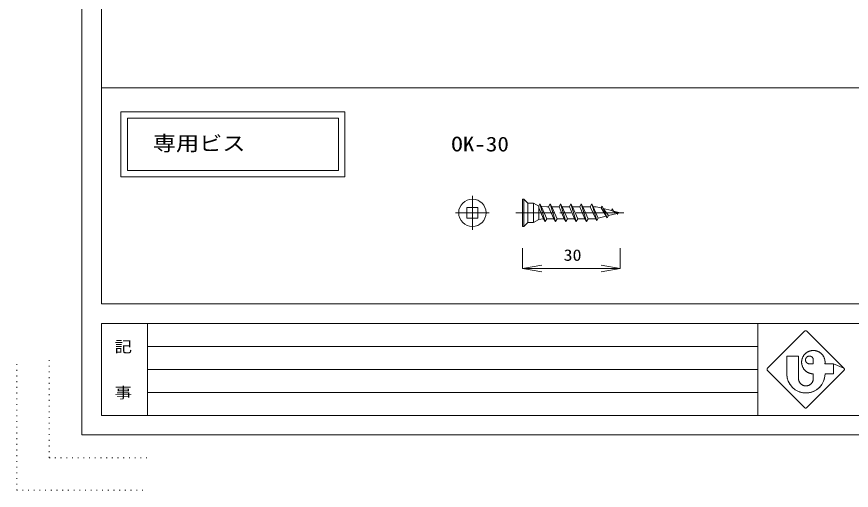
# Model space of a CAD drawing. Units: millimetres on the paper. Extents: x -420 to 420, y -297 to 297.
# Drawn here: x -420 to -163.7, y -297 to -151.5 of the extents above; entities that cross this region are included whole.
import ezdxf
from ezdxf.enums import TextEntityAlignment as Align

# ---------------------------------------------------------------- set-up
doc = ezdxf.new("R2010")
doc.units = ezdxf.units.MM
doc.linetypes.add('CHAIN', pattern=[18.5, 12, -1.5, 3.5, -1.5])
doc.linetypes.add('DOTTED', pattern=[1.75, 0.25, -1.5])
for name, color, linetype, lineweight in [('0-0__0-1_レイヤ15', 7, 'Continuous', 13), ('0-1__0-2_レイヤ14', 7, 'Continuous', 13), ('0-2__0-3_レイヤ0', 2, 'Continuous', 13), ('0-3_ADD_LINE', 9, 'DOTTED', 13)]:
    doc.layers.add(name, color=color, linetype=linetype, lineweight=lineweight)
doc.styles.add('ＭＳ ゴシック', font='')
doc.styles.get('ＭＳ ゴシック').set_extended_font_data('MS Gothic')

msp = doc.modelspace()

# ---------------------------------------------------------------- linework, layer by layer
at = {"layer": '0-0__0-1_レイヤ15', "color": 2}
for p, q in [((-400, 280), (-400, -280)), ((-394, -274), (-394, -245.716)), ((394, -245.716), (-394, -245.716)), ((-379.858, -274), (-379.858, -245.716)), ((-192.418, -245.716), (-192.418, -274)), ((-189.416, -259.495), (-178.046, -248.125)), ((-165.95, -259.495), (-177.32, -248.125)), ((-183.499, -261.226), (-183.499, -255.752)), ((-183.499, -255.752), (-179.907, -255.752)), ((-179.907, -262.648), (-179.907, -255.752)), ((-176.322, -255.774), (-176.777, -255.774)), ((-176.55, -258.147), (-175.352, -258.147)), ((-175.352, -258.147), (-175.352, -256.95)), ((-171.76, -258.147), (-171.76, -257.634)), ((-171.76, -258.147), (-169.13, -258.147)), ((-169.13, -261.226), (-169.13, -258.147)), ((-178.046, -271.591), (-189.416, -260.221)), ((-165.95, -260.221), (-177.32, -271.591)), ((-175.352, -262.648), (-175.352, -261.226)), ((-171.76, -261.226), (-169.13, -261.226)), ((394, -274), (-394, -274))]:
    msp.add_line(p, q, dxfattribs=at)
at = {"layer": '0-0__0-1_レイヤ15', "color": 4}
for p, q in [((-192.418, -252.787), (-379.858, -252.787)), ((-379.858, -259.858), (-192.418, -259.858)), ((-192.418, -266.929), (-379.858, -266.929))]:
    msp.add_line(p, q, dxfattribs=at)
at = {"layer": '0-0__0-1_レイヤ15', "color": 2}
msp.add_lwpolyline([(400, 280), (400, -280), (-400, -280)], dxfattribs=at)
at = {"layer": '0-0__0-1_レイヤ15', "color": 1}
for points in [[(-189.547, -259.997), (-189.552, -259.978), (-189.556, -259.958), (-189.56, -259.938), (-189.563, -259.918), (-189.565, -259.898), (-189.566, -259.878), (-189.566, -259.858), (-189.566, -259.838), (-189.565, -259.818), (-189.563, -259.798), (-189.56, -259.778), (-189.556, -259.758), (-189.552, -259.738), (-189.547, -259.719), (-189.541, -259.699), (-189.535, -259.68), (-189.527, -259.661), (-189.519, -259.643), (-189.51, -259.625), (-189.501, -259.607), (-189.491, -259.59), (-189.48, -259.573), (-189.468, -259.556), (-189.456, -259.54), (-189.443, -259.525), (-189.43, -259.51), (-189.416, -259.495), (-178.046, -248.125)], [(-178.046, -248.125), (-178.031, -248.111), (-178.016, -248.097), (-178.001, -248.085), (-177.985, -248.072), (-177.968, -248.061), (-177.951, -248.05), (-177.934, -248.04), (-177.916, -248.03), (-177.898, -248.022), (-177.879, -248.013), (-177.861, -248.006), (-177.841, -248), (-177.822, -247.994), (-177.803, -247.989), (-177.783, -247.984), (-177.763, -247.981), (-177.743, -247.978), (-177.723, -247.976), (-177.703, -247.975), (-177.683, -247.974), (-177.663, -247.975), (-177.643, -247.976), (-177.623, -247.978), (-177.603, -247.981), (-177.583, -247.984), (-177.563, -247.989), (-177.544, -247.994), (-177.524, -248), (-177.505, -248.006), (-177.487, -248.013), (-177.468, -248.022), (-177.45, -248.03), (-177.432, -248.04), (-177.415, -248.05), (-177.398, -248.061), (-177.381, -248.072), (-177.365, -248.085), (-177.35, -248.097), (-177.335, -248.111)], [(-177.335, -248.111), (-177.32, -248.125), (-165.95, -259.495), (-169.13, -258.147), (-171.796, -258.142), (-171.785, -258.056), (-171.771, -257.916), (-171.763, -257.775), (-171.76, -257.634), (-171.763, -257.493), (-171.771, -257.352), (-171.785, -257.212), (-171.804, -257.072), (-171.829, -256.933), (-171.859, -256.795), (-171.895, -256.659), (-171.936, -256.524), (-171.982, -256.391), (-172.033, -256.259), (-172.09, -256.13), (-172.151, -256.003), (-172.218, -255.879), (-172.289, -255.757), (-172.365, -255.638), (-172.446, -255.523), (-172.531, -255.41), (-172.621, -255.301), (-172.714, -255.196), (-172.812, -255.094), (-172.914, -254.996), (-173.019, -254.902), (-173.128, -254.813), (-173.241, -254.728), (-173.356, -254.647), (-173.475, -254.571), (-173.597, -254.5), (-173.721, -254.433), (-173.848, -254.372), (-173.977, -254.315), (-174.109, -254.264)], [(-179.571, -263.838), (-179.616, -263.761), (-179.659, -263.682), (-179.698, -263.601), (-179.733, -263.52), (-179.766, -263.436), (-179.795, -263.352), (-179.821, -263.266), (-179.844, -263.18), (-179.863, -263.092), (-179.879, -263.004), (-179.891, -262.916), (-179.9, -262.827), (-179.905, -262.737), (-179.907, -262.648), (-179.907, -255.752), (-183.499, -255.752), (-183.499, -261.226), (-183.495, -261.457), (-183.481, -261.687), (-183.458, -261.916), (-183.427, -262.145), (-183.386, -262.371), (-183.337, -262.597), (-183.279, -262.82), (-183.212, -263.04), (-183.136, -263.258), (-183.052, -263.473), (-182.96, -263.684), (-182.859, -263.891), (-182.751, -264.094), (-182.634, -264.293), (-182.51, -264.487), (-182.378, -264.676), (-182.239, -264.86), (-182.093, -265.038), (-181.94, -265.211), (-181.78, -265.377), (-181.614, -265.537), (-181.441, -265.69)], [(-178.671, -256.259), (-178.722, -256.391), (-178.769, -256.524), (-178.81, -256.659), (-178.845, -256.795), (-178.875, -256.933), (-178.9, -257.072), (-178.92, -257.212), (-178.933, -257.352), (-178.942, -257.493), (-178.944, -257.634), (-178.942, -257.775), (-178.933, -257.916), (-178.92, -258.056), (-178.9, -258.196), (-178.875, -258.335), (-178.845, -258.473), (-178.81, -258.609), (-178.769, -258.744), (-178.722, -258.877), (-178.671, -259.009), (-178.615, -259.138), (-178.553, -259.265), (-178.486, -259.389), (-178.415, -259.511), (-178.339, -259.63), (-178.258, -259.746), (-178.173, -259.858), (-178.084, -259.967), (-177.99, -260.073), (-177.892, -260.174), (-177.791, -260.272), (-177.685, -260.366), (-177.576, -260.455), (-177.464, -260.54), (-177.348, -260.621), (-177.229, -260.697), (-177.107, -260.768), (-176.983, -260.835), (-176.856, -260.896)], [(-174.109, -254.264), (-174.242, -254.218), (-174.377, -254.177), (-174.514, -254.141), (-174.651, -254.111), (-174.79, -254.086), (-174.93, -254.067), (-175.07, -254.053), (-175.211, -254.044), (-175.352, -254.042), (-175.493, -254.044), (-175.634, -254.053), (-175.774, -254.067), (-175.914, -254.086), (-176.053, -254.111), (-176.191, -254.141), (-176.327, -254.177), (-176.462, -254.218), (-176.596, -254.264), (-176.727, -254.315), (-176.856, -254.372), (-176.983, -254.433), (-177.107, -254.5), (-177.229, -254.571), (-177.348, -254.647), (-177.464, -254.728), (-177.576, -254.813), (-177.685, -254.902), (-177.791, -254.996), (-177.892, -255.094), (-177.99, -255.196), (-178.084, -255.301), (-178.173, -255.41), (-178.258, -255.523), (-178.339, -255.638), (-178.415, -255.757), (-178.486, -255.879), (-178.553, -256.003), (-178.615, -256.13), (-178.671, -256.259)], [(-176.456, -255.756), (-176.503, -255.753), (-176.55, -255.752), (-176.597, -255.753), (-176.644, -255.756), (-176.69, -255.761), (-176.737, -255.767), (-176.783, -255.775), (-176.829, -255.785), (-176.875, -255.797), (-176.92, -255.811), (-176.964, -255.826), (-177.008, -255.843), (-177.051, -255.862), (-177.093, -255.883), (-177.135, -255.905), (-177.175, -255.929), (-177.215, -255.954), (-177.253, -255.981), (-177.291, -256.009), (-177.327, -256.039), (-177.362, -256.07), (-177.396, -256.103), (-177.429, -256.137), (-177.46, -256.172), (-177.49, -256.208), (-177.518, -256.246), (-177.545, -256.285), (-177.571, -256.324), (-177.594, -256.365), (-177.617, -256.406), (-177.637, -256.448), (-177.656, -256.492), (-177.673, -256.535), (-177.688, -256.58), (-177.702, -256.625), (-177.714, -256.67), (-177.724, -256.716), (-177.732, -256.762), (-177.739, -256.809)], [(-175.352, -258.147), (-175.352, -256.95), (-175.353, -256.903), (-175.356, -256.856), (-175.36, -256.809), (-175.367, -256.762), (-175.375, -256.716), (-175.385, -256.67), (-175.397, -256.625), (-175.411, -256.58), (-175.426, -256.535), (-175.443, -256.492), (-175.462, -256.448), (-175.483, -256.406), (-175.505, -256.365), (-175.529, -256.324), (-175.554, -256.285), (-175.581, -256.246), (-175.609, -256.208), (-175.639, -256.172), (-175.67, -256.137), (-175.703, -256.103), (-175.737, -256.07), (-175.772, -256.039), (-175.808, -256.009), (-175.846, -255.981), (-175.884, -255.954), (-175.924, -255.929), (-175.964, -255.905), (-176.006, -255.883), (-176.048, -255.862), (-176.091, -255.843), (-176.135, -255.826), (-176.18, -255.811), (-176.225, -255.797), (-176.27, -255.785), (-176.316, -255.775), (-176.362, -255.767), (-176.409, -255.761), (-176.456, -255.756)], [(-177.739, -256.809), (-177.743, -256.856), (-177.746, -256.903), (-177.747, -256.95), (-177.746, -256.997), (-177.743, -257.044), (-177.739, -257.091), (-177.732, -257.137), (-177.724, -257.183), (-177.714, -257.229), (-177.702, -257.275), (-177.688, -257.32), (-177.673, -257.364), (-177.656, -257.408), (-177.637, -257.451), (-177.617, -257.493), (-177.594, -257.535), (-177.571, -257.575), (-177.545, -257.615), (-177.518, -257.654), (-177.49, -257.691), (-177.46, -257.727), (-177.429, -257.763), (-177.396, -257.797), (-177.362, -257.829), (-177.327, -257.86), (-177.291, -257.89), (-177.253, -257.919), (-177.215, -257.945), (-177.175, -257.971), (-177.135, -257.995), (-177.093, -258.017), (-177.051, -258.037), (-177.008, -258.056), (-176.964, -258.073), (-176.92, -258.089), (-176.875, -258.102), (-176.829, -258.114), (-176.783, -258.124), (-176.737, -258.132)], [(-176.737, -258.132), (-176.69, -258.139), (-176.644, -258.144), (-176.597, -258.146), (-176.55, -258.147), (-175.352, -258.147)], [(-173.319, -265.211), (-173.166, -265.038), (-173.02, -264.86), (-172.881, -264.676), (-172.749, -264.487), (-172.625, -264.293), (-172.508, -264.094), (-172.4, -263.891), (-172.299, -263.684), (-172.207, -263.473), (-172.123, -263.258), (-172.047, -263.04), (-171.98, -262.82), (-171.922, -262.597), (-171.873, -262.371), (-171.832, -262.145), (-171.801, -261.916), (-171.778, -261.687), (-171.764, -261.457), (-171.76, -261.226), (-169.13, -261.226), (-169.13, -258.147), (-165.95, -259.495), (-165.936, -259.51), (-165.922, -259.525), (-165.91, -259.54), (-165.897, -259.556), (-165.886, -259.573), (-165.875, -259.59), (-165.865, -259.607), (-165.855, -259.625), (-165.847, -259.643), (-165.839, -259.661), (-165.831, -259.68), (-165.825, -259.699), (-165.819, -259.719), (-165.814, -259.738), (-165.809, -259.758), (-165.806, -259.778), (-165.803, -259.798)], [(-177.583, -271.731), (-177.603, -271.735), (-177.623, -271.738), (-177.643, -271.74), (-177.663, -271.741), (-177.683, -271.741), (-177.703, -271.741), (-177.723, -271.74), (-177.743, -271.738), (-177.763, -271.735), (-177.783, -271.731), (-177.803, -271.727), (-177.822, -271.722), (-177.841, -271.716), (-177.861, -271.71), (-177.879, -271.702), (-177.898, -271.694), (-177.916, -271.685), (-177.934, -271.676), (-177.951, -271.666), (-177.968, -271.655), (-177.985, -271.643), (-178.001, -271.631), (-178.016, -271.618), (-178.031, -271.605), (-178.046, -271.591), (-189.416, -260.221), (-189.43, -260.206), (-189.443, -260.191), (-189.456, -260.176), (-189.468, -260.16), (-189.48, -260.143), (-189.491, -260.126), (-189.501, -260.109), (-189.51, -260.091), (-189.519, -260.073), (-189.527, -260.054), (-189.535, -260.035), (-189.541, -260.016), (-189.547, -259.997)], [(-165.803, -259.798), (-165.801, -259.818), (-165.8, -259.838), (-165.799, -259.858), (-165.8, -259.878), (-165.801, -259.898), (-165.803, -259.918), (-165.806, -259.938), (-165.809, -259.958), (-165.814, -259.978), (-165.819, -259.997), (-165.825, -260.016), (-165.831, -260.035), (-165.839, -260.054), (-165.847, -260.073), (-165.855, -260.091), (-165.865, -260.109), (-165.875, -260.126), (-165.886, -260.143), (-165.897, -260.16), (-165.91, -260.176), (-165.922, -260.191), (-165.936, -260.206), (-165.95, -260.221), (-177.32, -271.591), (-177.335, -271.605), (-177.35, -271.618), (-177.365, -271.631), (-177.381, -271.643), (-177.398, -271.655), (-177.415, -271.666), (-177.432, -271.676), (-177.45, -271.685), (-177.468, -271.694), (-177.487, -271.702), (-177.505, -271.71), (-177.524, -271.716), (-177.544, -271.722), (-177.563, -271.727), (-177.583, -271.731)], [(-176.856, -260.896), (-176.727, -260.953), (-176.596, -261.004), (-176.462, -261.051), (-176.327, -261.091), (-176.191, -261.127), (-176.053, -261.157), (-175.914, -261.182), (-175.774, -261.201), (-175.634, -261.215), (-175.493, -261.224), (-175.352, -261.226), (-175.352, -262.648), (-175.354, -262.737), (-175.359, -262.827), (-175.368, -262.916), (-175.38, -263.004), (-175.396, -263.092), (-175.415, -263.18), (-175.438, -263.266), (-175.464, -263.352), (-175.493, -263.436), (-175.525, -263.52), (-175.561, -263.601), (-175.6, -263.682), (-175.643, -263.761), (-175.688, -263.838), (-175.736, -263.913), (-175.787, -263.987), (-175.841, -264.058), (-175.898, -264.127), (-175.957, -264.194), (-176.019, -264.258), (-176.084, -264.32), (-176.15, -264.38), (-176.22, -264.436), (-176.291, -264.49), (-176.364, -264.542), (-176.44, -264.59), (-176.517, -264.635)], [(-176.517, -264.635), (-176.596, -264.677), (-176.676, -264.716), (-176.758, -264.752), (-176.841, -264.785), (-176.926, -264.814), (-177.011, -264.84), (-177.098, -264.862), (-177.185, -264.882), (-177.273, -264.897), (-177.362, -264.91), (-177.451, -264.918), (-177.54, -264.924), (-177.629, -264.925), (-177.719, -264.924), (-177.808, -264.918), (-177.897, -264.91), (-177.986, -264.897), (-178.074, -264.882), (-178.161, -264.862), (-178.248, -264.84), (-178.333, -264.814), (-178.418, -264.785), (-178.501, -264.752), (-178.583, -264.716), (-178.663, -264.677), (-178.742, -264.635), (-178.819, -264.59), (-178.895, -264.542), (-178.968, -264.49), (-179.039, -264.436), (-179.108, -264.38), (-179.175, -264.32), (-179.24, -264.258), (-179.302, -264.194), (-179.361, -264.127), (-179.418, -264.058), (-179.472, -263.987), (-179.523, -263.913), (-179.571, -263.838)], [(-181.441, -265.69), (-181.263, -265.836), (-181.08, -265.975), (-180.89, -266.107), (-180.696, -266.231), (-180.497, -266.348), (-180.294, -266.456), (-180.087, -266.557), (-179.876, -266.649), (-179.661, -266.733), (-179.443, -266.809), (-179.223, -266.876), (-179, -266.934), (-178.775, -266.983), (-178.548, -267.024), (-178.319, -267.055), (-178.09, -267.078), (-177.86, -267.091), (-177.629, -267.096), (-177.399, -267.091), (-177.169, -267.078), (-176.94, -267.055), (-176.711, -267.024), (-176.484, -266.983), (-176.259, -266.934), (-176.036, -266.876), (-175.816, -266.809), (-175.598, -266.733), (-175.383, -266.649), (-175.172, -266.557), (-174.965, -266.456), (-174.761, -266.348), (-174.563, -266.231), (-174.368, -266.107), (-174.179, -265.975), (-173.996, -265.836), (-173.817, -265.69), (-173.645, -265.537), (-173.479, -265.377), (-173.319, -265.211)]]:
    msp.add_lwpolyline(points, dxfattribs=at)
at = {"layer": '0-0__0-1_レイヤ15', "color": 2}
for centre, radius, start, end in [((-177.683, -248.488), 0.513, 45, 135), ((-175.352, -257.634), 3.592, 0, 270), ((-176.55, -256.95), 1.197, 0, 270), ((-189.053, -259.858), 0.513, 135, 225), ((-177.629, -261.226), 5.87, 180, 0), ((-166.313, -259.858), 0.513, 315, 45), ((-177.629, -262.648), 2.277, 180, 0), ((-177.683, -271.228), 0.513, 225, 315)]:
    msp.add_arc(centre, radius, start, end, dxfattribs=at)
at = {"layer": '0-1__0-2_レイヤ14', "color": 4}
for p in [(-394, 274), (394, -239.716)]:
    msp.add_line(p, (-394, -239.716), dxfattribs=at)
at = {"layer": '0-1__0-2_レイヤ14'}
for p, q in [((-388, -180.731), (-388, -200.731)), ((-388, -180.731), (-319.213, -180.731)), ((-319.213, -180.731), (-319.213, -200.731)), ((-386, -182.731), (-386, -198.731)), ((-386, -182.731), (-321.213, -182.731)), ((-321.213, -182.731), (-321.213, -198.731)), ((-321.213, -198.731), (-386, -198.731)), ((-319.213, -200.731), (-388, -200.731))]:
    msp.add_line(p, q, dxfattribs=at)
at = {"layer": '0-2__0-3_レイヤ0', "color": 4}
for p, q in [((-394, -173.332), (394, -173.332)), ((-264.647, -228.877), (-264.647, -222.664)), ((-234.647, -228.877), (-234.647, -222.664)), ((-264.647, -228.877), (-258.738, -227.835)), ((-234.647, -228.877), (-240.555, -227.835)), ((-264.647, -228.877), (-234.647, -228.877)), ((-264.647, -228.877), (-258.738, -229.919)), ((-234.647, -228.877), (-240.555, -229.919))]:
    msp.add_line(p, q, dxfattribs=at)
at = {"layer": '0-2__0-3_レイヤ0', "color": 4, "linetype": 'CHAIN'}
for p, q in [((-280.067, -206.532), (-280.067, -216.932)), ((-274.867, -211.732), (-285.267, -211.732)), ((-266.694, -211.732), (-233.503, -211.732))]:
    msp.add_line(p, q, dxfattribs=at)
at = {"layer": '0-2__0-3_レイヤ0'}
for p, q in [((-264.647, -207.532), (-264.647, -215.932)), ((-264.247, -207.532), (-264.647, -207.532)), ((-264.247, -215.932), (-264.247, -207.532)), ((-262.997, -208.782), (-261.24, -208.782)), ((-261.24, -208.782), (-261.24, -214.682)), ((-261.24, -208.782), (-259.647, -209.702)), ((-259.32, -209.032), (-258.829, -209.882)), ((-257.73, -214.432), (-259.32, -209.032)), ((-258.829, -209.882), (-257.239, -213.582)), ((-256.14, -209.032), (-256.63, -209.882)), ((-256.63, -209.882), (-255.04, -213.582)), ((-256.14, -209.032), (-255.649, -209.882)), ((-254.55, -214.432), (-256.14, -209.032)), ((-255.649, -209.882), (-254.059, -213.582)), ((-253.45, -209.882), (-255.649, -209.882)), ((-252.96, -209.032), (-253.45, -209.882)), ((-253.45, -209.882), (-251.86, -213.582)), ((-252.96, -209.032), (-252.469, -209.882)), ((-251.37, -214.432), (-252.96, -209.032)), ((-252.469, -209.882), (-250.879, -213.582)), ((-250.27, -209.882), (-252.469, -209.882)), ((-249.78, -209.032), (-250.27, -209.882)), ((-250.27, -209.882), (-248.68, -213.582)), ((-249.78, -209.032), (-249.289, -209.882)), ((-248.19, -214.432), (-249.78, -209.032)), ((-249.289, -209.882), (-247.699, -213.582)), ((-247.09, -209.882), (-249.289, -209.882)), ((-246.6, -209.032), (-247.09, -209.882)), ((-247.09, -209.882), (-245.5, -213.582)), ((-246.6, -209.032), (-246.109, -209.882)), ((-245.01, -214.432), (-246.6, -209.032)), ((-246.109, -209.882), (-244.519, -213.582)), ((-243.91, -209.882), (-246.109, -209.882)), ((-243.42, -209.032), (-243.91, -209.882)), ((-243.91, -209.882), (-242.116, -213.582)), ((-243.42, -209.032), (-242.929, -209.882)), ((-241.83, -214.078), (-243.42, -209.032)), ((-242.067, -209.882), (-242.929, -209.882)), ((-242.929, -209.882), (-241.455, -213.429)), ((-240.539, -210.263), (-242.067, -209.882)), ((-240.24, -209.744), (-240.539, -210.263)), ((-240.24, -209.744), (-239.84, -210.437)), ((-238.65, -213.328), (-240.24, -209.744)), ((-259.647, -210.263), (-258.22, -213.582)), ((-240.539, -210.263), (-238.951, -212.805)), ((-237.346, -211.059), (-239.84, -210.437)), ((-239.84, -210.437), (-238.246, -212.629)), ((-238.65, -213.328), (-238.246, -212.629)), ((-238.246, -212.629), (-235.614, -211.973)), ((-237.06, -210.563), (-237.346, -211.059)), ((-237.346, -211.059), (-235.614, -211.973)), ((-237.06, -210.563), (-236.677, -211.225)), ((-236.677, -211.225), (-235.276, -211.889)), ((-235.614, -211.973), (-236.677, -211.225)), ((-235.47, -212.224), (-235.614, -211.973)), ((-235.47, -212.224), (-235.276, -211.889)), ((-264.247, -215.932), (-262.997, -214.682)), ((-261.24, -214.682), (-262.997, -214.682)), ((-261.24, -214.682), (-259.647, -213.762)), ((-258.413, -213.582), (-259.647, -213.762)), ((-258.22, -213.582), (-258.413, -213.582)), ((-257.73, -214.432), (-258.22, -213.582)), ((-257.73, -214.432), (-257.239, -213.582)), ((-255.04, -213.582), (-257.239, -213.582)), ((-254.55, -214.432), (-255.04, -213.582)), ((-254.55, -214.432), (-254.059, -213.582)), ((-251.86, -213.582), (-254.059, -213.582)), ((-251.37, -214.432), (-251.86, -213.582)), ((-251.37, -214.432), (-250.879, -213.582)), ((-248.68, -213.582), (-250.879, -213.582)), ((-248.19, -214.432), (-248.68, -213.582)), ((-248.19, -214.432), (-247.699, -213.582)), ((-245.5, -213.582), (-247.699, -213.582)), ((-245.01, -214.432), (-245.5, -213.582)), ((-245.01, -214.432), (-244.519, -213.582)), ((-242.655, -213.582), (-244.519, -213.582)), ((-238.65, -213.328), (-238.951, -212.805)), ((-264.647, -215.932), (-264.247, -215.932))]:
    msp.add_line(p, q, dxfattribs=at)
for points in [[(-264.247, -207.532), (-262.997, -208.782), (-262.997, -214.682)], [(-259.32, -209.032), (-259.647, -209.598), (-259.647, -213.762)], [(-256.63, -209.882), (-257.145, -209.882), (-258.902, -209.755)], [(-235.276, -211.889), (-234.647, -211.732), (-236.677, -211.225)], [(-241.83, -214.078), (-242.116, -213.582), (-242.655, -213.582)], [(-241.83, -214.078), (-241.455, -213.429), (-238.951, -212.805)]]:
    msp.add_lwpolyline(points, dxfattribs=at)
msp.add_lwpolyline([(-281.717, -210.082), (-281.717, -213.382), (-278.417, -213.382), (-278.417, -210.082)], close=True, dxfattribs=at)
msp.add_circle((-280.067, -211.732), 4.2, dxfattribs=at)
at = {"layer": '0-3_ADD_LINE'}
for p, q in [((-420, -297), (-420, -257)), ((-410, -287), (-410, -257)), ((-410, -287), (-380, -287)), ((-420, -297), (-380, -297))]:
    msp.add_line(p, q, dxfattribs=at)

# ---------------------------------------------------------------- texts
at = {"layer": '0-0__0-1_レイヤ15', "style": 'ＭＳ ゴシック', "width": 1.15}
for s, p in [('記', (-389.929, -255.595)), ('事', (-389.929, -269.737))]:
    msp.add_text(s, height=3.397, dxfattribs=at).set_placement(p, align=Align.BOTTOM_LEFT)
at = {"layer": '0-1__0-2_レイヤ14', "style": 'ＭＳ ゴシック', "width": 1.15}
msp.add_text('専用ビス', height=4.529, dxfattribs=at).set_placement((-378.185, -194.034), align=Align.BOTTOM_LEFT)
at = {"layer": '0-2__0-3_レイヤ0', "color": 7, "style": 'ＭＳ ゴシック', "width": 1.15}
msp.add_text('OK-30', height=4.529, dxfattribs=at).set_placement((-286.551, -194.26), align=Align.BOTTOM_LEFT)
at = {"layer": '0-2__0-3_レイヤ0', "color": 4, "style": 'ＭＳ ゴシック', "width": 1.15}
msp.add_text('30', height=3.519, dxfattribs=at).set_placement((-252.047, -227.552), align=Align.BOTTOM_LEFT)

doc.saveas('drawing.dxf')
